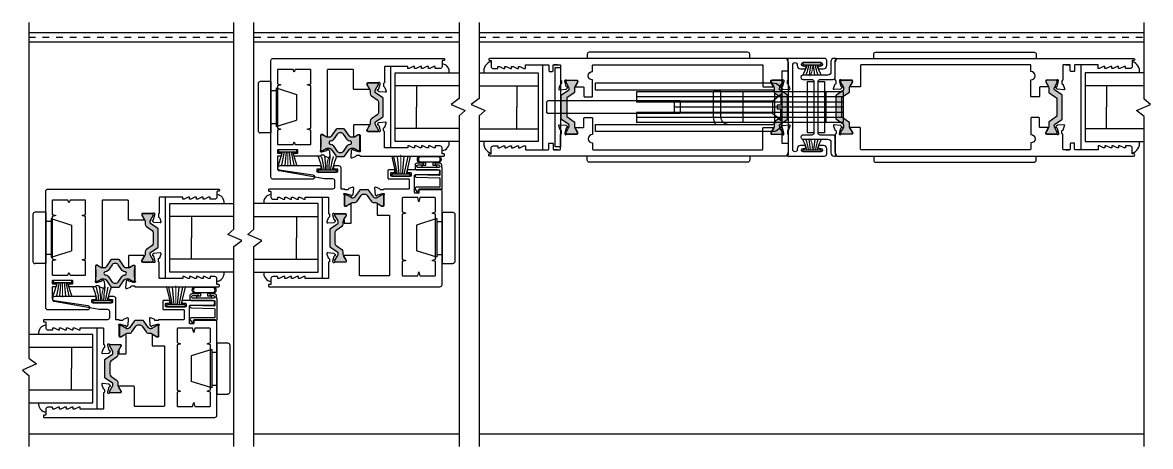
# Model space of a CAD drawing. Extents: x -81 to 107, y -69 to 26.
# Drawn here: x -4.86 to 11.63, y -5.93 to 0.26 of the extents above; entities that cross this region are included whole.
import ezdxf

# ---------------------------------------------------------------- set-up
doc = ezdxf.new("R2010")
doc.units = 0
doc.header["$LTSCALE"] = 0.25
doc.header["$MEASUREMENT"] = 0
doc.linetypes.add('HIDDEN', pattern=[0.375, 0.25, -0.125])
doc.layers.get('0').update_dxf_attribs({"linetype": 'CONTINUOUS'})
for name, color, linetype in [('DIM', 7, 'CONTINUOUS'), ('GLASS-VINYL', 7, 'CONTINUOUS'), ('Hardware', 7, 'CONTINUOUS'), ('I-STRUT', 7, 'CONTINUOUS'), ('MISC', 9, 'CONTINUOUS'), ('SASH', 5, 'CONTINUOUS'), ('SEAL', 7, 'CONTINUOUS'), ('SILL-PAN', 7, 'CONTINUOUS'), ('VENT', 5, 'CONTINUOUS')]:
    doc.layers.add(name, color=color, linetype=linetype)
doc.styles.get("Standard").update_dxf_attribs({"font": 'simplex.shx'})

# ---------------------------------------------------------------- blocks, each defined once
blk = doc.blocks.new('25064-18mmX6mm-I-STRUT')
at = {"layer": 'I-STRUT'}
h = blk.add_hatch(color=256, dxfattribs=at)
h.dxf.hatch_style = 1
h.paths.add_polyline_path([(-0.22, 0.353, 0.414214), (-0.236, 0.338, 0.469068), (-0.235, 0.326), (-0.189, 0.246), (-0.189, 0.199, 0.244698), (-0.172, 0.167), (-0.088, 0.108, -0.244698), (-0.071, 0.076), (-0.071, -0.077, -0.244698), (-0.088, -0.11), (-0.172, -0.169, 0.384668), (-0.192, -0.218, -0.227519), (-0.195, -0.258), (-0.235, -0.327, 0.131652), (-0.236, -0.331, 0.640011), (-0.22, -0.355), (-0.087, -0.355, 0.414214), (-0.071, -0.339, 0.469068), (-0.072, -0.327), (-0.118, -0.247), (-0.118, -0.217), (-0.005, -0.138, 0.244698), (0, -0.129), (0, -0.127), (0, 0.127, 0.244698), (-0.005, 0.137), (-0.118, 0.216), (-0.118, 0.246), (-0.072, 0.326, 0.131652), (-0.071, 0.33, 0.640011), (-0.087, 0.353)])
blk.add_lwpolyline([(0, -0.13), (0, -0.127), (0, 0.127, 0.244698), (-0.005, 0.137), (-0.113, 0.212, -0.244698), (-0.118, 0.222), (-0.118, 0.233, -0.131652), (-0.112, 0.257), (-0.072, 0.326, 0.131652), (-0.071, 0.33), (-0.071, 0.338, 0.414214), (-0.087, 0.353), (-0.22, 0.353, 0.414214), (-0.236, 0.338), (-0.236, 0.33, 0.131652), (-0.235, 0.326), (-0.195, 0.257, -0.131652), (-0.189, 0.233), (-0.189, 0.199, 0.244698), (-0.172, 0.167), (-0.088, 0.108, -0.244698), (-0.071, 0.076), (-0.071, -0.077, -0.244698), (-0.088, -0.11), (-0.172, -0.169, 0.244698), (-0.189, -0.201), (-0.189, -0.235, -0.131652), (-0.195, -0.258), (-0.235, -0.327, 0.131652), (-0.236, -0.331), (-0.236, -0.339, 0.414214), (-0.22, -0.355), (-0.087, -0.355, 0.414214), (-0.071, -0.339), (-0.071, -0.331, 0.131652), (-0.072, -0.327), (-0.112, -0.258, -0.131652), (-0.118, -0.235), (-0.118, -0.224, -0.244698), (-0.113, -0.214), (-0.005, -0.138, 0.244698), (0, -0.129)], format="xyb", dxfattribs=at)
blk = doc.blocks.new('25065-14.6mmX10.2mm-I-STRUT')
at = {"layer": 'I-STRUT'}
h = blk.add_hatch(color=256, dxfattribs=at)
h.dxf.hatch_style = 1
h.paths.add_polyline_path([(-0.221, 0.196, 0.242889), (-0.231, 0.201), (-0.283, 0.201), (-0.336, 0.201, 0.242889), (-0.346, 0.196), (-0.417, 0.095, -0.242889), (-0.449, 0.079), (-0.48, 0.079), (-0.538, 0.112, 0.131652), (-0.544, 0.114, 1.253406), (-0.571, 0.102), (-0.571, 0.059), (-0.571, 0.058, 0.217301), (-0.567, 0.051), (-0.567, -0.067, -0.236068), (-0.571, -0.059), (-0.571, -0.102, 0.414214), (-0.559, -0.114, 0.629762), (-0.538, -0.112), (-0.48, -0.079), (-0.449, -0.079, -0.242889), (-0.417, -0.095), (-0.346, -0.196, 0.242889), (-0.336, -0.201), (-0.283, -0.201), (-0.231, -0.201, 0.242889), (-0.221, -0.196), (-0.15, -0.095, -0.242889), (-0.118, -0.079), (-0.087, -0.079), (-0.029, -0.112, 0.131652), (-0.023, -0.114, 1.253406), (0.004, -0.102), (0.004, -0.059), (0.004, -0.058, 0.217301), (0, -0.051), (0, 0.051), (0.004, 0.102, 0.414214), (-0.008, 0.114, 0.629762), (-0.029, 0.112), (-0.087, 0.079), (-0.118, 0.079, -0.242889), (-0.15, 0.095)])
h.paths.add_polyline_path([(-0.239, 0.126), (-0.181, 0.044, 0.244669), (-0.142, 0.024, -1.006741), (-0.142, -0.023, 0.244669), (-0.181, -0.043), (-0.239, -0.126, -0.242889), (-0.278, -0.145), (-0.283, -0.145), (-0.289, -0.145, -0.242889), (-0.328, -0.126), (-0.386, -0.043, 0.244669), (-0.425, -0.023, -1.006741), (-0.425, 0.024, 0.244669), (-0.386, 0.044), (-0.328, 0.126, -0.242889), (-0.289, 0.146), (-0.283, 0.146), (-0.278, 0.146, -0.242889)], flags=16)
for points in [[(-0.571, -0.059), (-0.571, -0.102, 0.414214), (-0.559, -0.114), (-0.544, -0.114, 0.131652), (-0.538, -0.112), (-0.489, -0.084, -0.131652), (-0.47, -0.079), (-0.449, -0.079, -0.242889), (-0.417, -0.095), (-0.346, -0.196, 0.242889), (-0.336, -0.201), (-0.283, -0.201), (-0.231, -0.201, 0.242889), (-0.221, -0.196), (-0.15, -0.095, -0.242889), (-0.118, -0.079), (-0.097, -0.079, -0.131652), (-0.078, -0.084), (-0.029, -0.112, 0.131652), (-0.023, -0.114), (-0.008, -0.114, 0.414214), (0.004, -0.102), (0.004, -0.059, 0.236068), (0, -0.051), (0, 0.051, 0.236068), (0.004, 0.059), (0.004, 0.102, 0.414214), (-0.008, 0.114), (-0.023, 0.114, 0.131652), (-0.029, 0.112), (-0.078, 0.084, -0.131652), (-0.097, 0.079), (-0.118, 0.079, -0.242889), (-0.15, 0.095), (-0.221, 0.196, 0.242889), (-0.231, 0.201), (-0.283, 0.201), (-0.336, 0.201, 0.242889), (-0.346, 0.196), (-0.417, 0.095, -0.242889), (-0.449, 0.079), (-0.47, 0.079, -0.131652), (-0.489, 0.084), (-0.538, 0.112, 0.131652), (-0.544, 0.114), (-0.559, 0.114, 0.414214), (-0.571, 0.102), (-0.571, 0.059, 0.236068), (-0.567, 0.051), (-0.567, -0.051, 0.236068)], [(-0.425, -0.023, -0.244669), (-0.386, -0.043), (-0.328, -0.126, 0.242889), (-0.289, -0.145), (-0.283, -0.145), (-0.278, -0.145, 0.242889), (-0.239, -0.126), (-0.181, -0.043, -0.244669), (-0.142, -0.023, 1.006741), (-0.142, 0.024, -0.244669), (-0.181, 0.044), (-0.239, 0.126, 0.242889), (-0.278, 0.146), (-0.283, 0.146), (-0.289, 0.146, 0.242889), (-0.328, 0.126), (-0.386, 0.044, -0.244669), (-0.425, 0.024, 1.006741)]]:
    blk.add_lwpolyline(points, format="xyb", close=True, dxfattribs=at)
blk = doc.blocks.new('3727-1-THERMAL-SLIDING-INTERLOCKER')
at = {"layer": 'VENT'}
for points in [[(2.5, 0.84), (2.5, 0.764, -0.414214), (2.47, 0.734), (2.41, 0.734, -0.414214), (2.4, 0.744), (2.4, 0.764), (2.38, 0.764), (2.32, 0.734), (2.3, 0.734), (2.3, 0.764), (2.28, 0.764), (2.22, 0.734), (2.2, 0.734), (2.2, 0.764), (2.18, 0.764), (2.12, 0.734), (2.1, 0.734), (2.1, 0.764), (2.08, 0.764), (2.02, 0.734), (2, 0.734), (2, 0.764), (1.667, 0.764, 0.414214), (1.657, 0.754), (1.657, 0.524, 0.414214), (1.645, 0.512), (1.645, 0.478, 0.359508), (1.655, 0.466, -0.263725), (1.664, 0.459), (1.683, 0.404), (1.683, 0.404, -0.548619), (1.671, 0.388), (1.58, 0.396, -0.176327), (1.573, 0.4), (1.559, 0.414, -0.57735), (1.562, 0.427), (1.566, 0.428, 0.267949), (1.575, 0.436), (1.594, 0.508, 0.065543), (1.594, 0.511), (1.594, 0.52, 0.6885), (1.574, 0.528, -0.213422), (1.565, 0.524), (1.413, 0.524, 0.414214), (1.401, 0.512), (1.401, 0.504, 0.137872), (1.403, 0.498), (1.437, 0.442, -0.585524), (1.428, 0.427), (1.216, 0.427, -0.414214), (1.206, 0.437), (1.206, 0.712, 0.414214), (1.196, 0.722), (0.833, 0.722, 0.414214), (0.823, 0.712), (0.823, -0.26, -0.585524), (0.811, -0.266), (0.752, -0.23, 0.137872), (0.746, -0.229), (0.738, -0.229, 0.414214), (0.726, -0.24), (0.726, -0.452, -0.213422), (0.722, -0.461, 0.6885), (0.73, -0.481), (0.739, -0.481, 0.065543), (0.742, -0.481), (0.814, -0.462, 0.267949), (0.822, -0.453), (0.823, -0.449, -0.57735), (0.836, -0.446), (0.85, -0.46, -0.176327), (0.854, -0.467), (0.862, -0.558, -0.548619), (0.846, -0.57), (0.846, -0.57), (0.791, -0.551, -0.263725), (0.784, -0.542, 0.359508), (0.772, -0.532), (0.738, -0.532, 0.414214), (0.726, -0.544), (0.344, -0.544, -0.414214), (0.334, -0.534), (0.334, -0.514, -0.414214), (0.344, -0.504), (0.384, -0.504, 0.414214), (0.394, -0.494), (0.394, -0.461, 0.414214), (0.384, -0.451), (0.104, -0.451, 0.414214), (0.094, -0.461), (0.094, -0.494, 0.414214), (0.104, -0.504), (0.144, -0.504, -0.414214), (0.154, -0.514), (0.154, -0.534, -0.414214), (0.144, -0.544), (0.104, -0.544, 0.414214), (0.094, -0.554), (0.094, -0.715, 0.3714), (0.12, -0.745), (0.612, -0.818, -0.928445), (0.607, -0.882), (0.03, -0.882, -0.414214), (0, -0.852), (0, 0.852, -0.414214), (0.03, 0.882), (2.526, 0.882, -0.414214), (2.536, 0.872), (2.536, 0.86, -0.414214), (2.526, 0.85), (2.51, 0.85, 0.414214)], [(0.094, 0.513), (0.144, 0.497), (0.094, 0.482), (0.094, -0.135), (0.144, -0.151), (0.094, -0.166), (0.094, -0.366, 0.414214), (0.104, -0.376), (0.323, -0.376), (0.338, -0.336), (0.354, -0.376), (0.572, -0.376, 0.414214), (0.582, -0.366), (0.582, -0.167), (0.531, -0.151), (0.582, -0.136), (0.582, 0.482), (0.531, 0.497), (0.582, 0.513), (0.582, 0.712, 0.414214), (0.572, 0.722), (0.354, 0.722), (0.338, 0.682), (0.323, 0.722), (0.104, 0.722, 0.414214), (0.094, 0.712)]]:
    blk.add_lwpolyline(points, format="xyb", close=True, dxfattribs=at)
blk = doc.blocks.new('3727-2-THERMAL-SLIDING-INTERLOCKER')
at = {"layer": 'VENT'}
blk.add_lwpolyline([(1.181, -0.57), (1.235, -0.551, 0.263725), (1.243, -0.542, -0.359508), (1.254, -0.532), (1.289, -0.532, -0.414214), (1.301, -0.544), (2.525, -0.544, 0.414214), (2.535, -0.534), (2.535, -0.522, 0.414214), (2.525, -0.512), (2.509, -0.512, -0.414214), (2.499, -0.502), (2.499, -0.426, 0.414214), (2.469, -0.396), (2.399, -0.396), (2.399, -0.426), (2.379, -0.426), (2.319, -0.396), (2.299, -0.396), (2.299, -0.426), (2.279, -0.426), (2.219, -0.396), (2.199, -0.396), (2.199, -0.426), (2.179, -0.426), (2.119, -0.396), (2.099, -0.396), (2.099, -0.426), (2.079, -0.426), (2.019, -0.396), (1.999, -0.396), (1.999, -0.426), (1.666, -0.426, -0.414214), (1.656, -0.416), (1.656, -0.185, -0.414214), (1.645, -0.173), (1.645, -0.138, -0.359508), (1.654, -0.127, 0.263725), (1.663, -0.12), (1.683, -0.065), (1.683, -0.065, 0.548619), (1.671, -0.049), (1.579, -0.057, 0.176327), (1.572, -0.061), (1.558, -0.075, 0.57735), (1.561, -0.088), (1.566, -0.089, -0.267949), (1.574, -0.097), (1.593, -0.169, -0.065543), (1.594, -0.172), (1.594, -0.181, -0.6885), (1.574, -0.189, 0.213422), (1.565, -0.185), (1.412, -0.185, -0.414214), (1.401, -0.173), (1.401, -0.165, -0.137872), (1.403, -0.159), (1.436, -0.104, 0.585524), (1.427, -0.089), (1.216, -0.089, 0.414214), (1.206, -0.099), (1.206, -0.254, 0.585524), (1.222, -0.263), (1.275, -0.23, -0.137872), (1.281, -0.229), (1.289, -0.229, -0.414214), (1.301, -0.24), (1.301, -0.452, 0.213422), (1.305, -0.461, -0.6885), (1.297, -0.481), (1.288, -0.481, -0.065543), (1.285, -0.481), (1.213, -0.462, -0.267949), (1.205, -0.453), (1.204, -0.449, 0.57735), (1.191, -0.446), (1.177, -0.46, 0.176327), (1.173, -0.467), (1.165, -0.558, 0.548619), (1.181, -0.57)], format="xyb", close=True, dxfattribs=at)
blk = doc.blocks.new('A$C1D443341')
for p, q in [((0, 0.719), (0, 0.031)), ((0.188, 0.75), (0.031, 0.75)), ((0.188, 0.75), (0.188, 0)), ((0.264, 0.615), (0.188, 0.615)), ((0.264, 0.656), (0.562, 0.563)), ((0.264, 0.656), (0.264, 0.094)), ((0.562, 0.563), (0.562, 0.187)), ((0.264, 0.094), (0.562, 0.187)), ((0.188, 0), (0.031, 0)), ((0.264, 0.135), (0.188, 0.135))]:
    blk.add_line(p, q)
for centre, start, end in [((0.031, 0.719), 90, 180), ((0.031, 0.031), 180, 270)]:
    blk.add_arc(centre, 0.031, start, end)
blk = doc.blocks.new('*U135')
for p, q in [((0.03, 0.049), (0.228, 0.09)), ((0.03, 0.024), (0.228, 0.043)), ((0.03, -0.024), (0.228, -0.043)), ((0.03, -0.049), (0.228, -0.09))]:
    blk.add_line(p, q)
at = {"layer": 'SEAL'}
for p, q in [((0.228, 0.135), (0.03, 0.074)), ((0.228, -0.135), (0.03, -0.074))]:
    blk.add_line(p, q, dxfattribs=at)
blk.add_lwpolyline([(0, -0.135), (0, 0.135), (0.03, 0.135), (0.03, -0.135)], close=True, dxfattribs=at)
at = {"layer": 'SEAL', "const_width": 0.015}
blk.add_lwpolyline([(0.03, 0), (0.25, 0)], dxfattribs=at)
at = {"flags": 9}
for tag, p in [('MANUFACTURER_PART_#', (0, -0.199)), ('FLEETWOOD_PART_#', (-0.001, -0.249))]:
    blk.add_attdef(tag, p, '', height=0.0312, dxfattribs=at)
blk = doc.blocks.new('3727-SLIDING-INTERLOCK-ASSEMBLY')
for name, p in [('3727-1-THERMAL-SLIDING-INTERLOCKER', (-1.812, -0.172)), ('25064-18mmX6mm-I-STRUT', (-0.171, -0.003)), ('25065-14.6mmX10.2mm-I-STRUT', (-0.515, -0.521)), ('3727-2-THERMAL-SLIDING-INTERLOCKER', (-1.811, -0.172))]:
    blk.add_blockref(name, p)
at = {"layer": 'MISC'}
blk.add_blockref('A$C1D443341', (-2, -0.378), dxfattribs=at)
at = {"layer": 'SEAL', "xscale": -1, "rotation": 90}
blk.add_blockref('*U135', (-1.568, -0.623), dxfattribs=at)
blk = doc.blocks.new('3728-1-FIXED-INTERLOCKER')
at = {"layer": 'VENT', "linetype": 'Continuous'}
blk.add_lwpolyline([(-0.917, 0.72), (-0.971, 0.739), (-0.972, 0.739, 0.548619), (-0.987, 0.727), (-0.979, 0.636, 0.176327), (-0.976, 0.629), (-0.962, 0.615, 0.57735), (-0.949, 0.618), (-0.947, 0.622, -0.267949), (-0.939, 0.631), (-0.867, 0.65, -0.065543), (-0.864, 0.65), (-0.855, 0.65, -0.6885), (-0.848, 0.63, 0.213422), (-0.852, 0.621), (-0.852, 0.471, -0.414214), (-0.863, 0.459), (-0.872, 0.459, -0.137872), (-0.878, 0.461), (-0.933, 0.495, 0.585524), (-0.948, 0.486), (-0.948, 0.334), (-0.767, 0.334), (-0.767, -0.543, -0.414214), (-0.777, -0.553), (-1.196, -0.553, -0.414214), (-1.206, -0.543), (-1.206, -0.268, 0.414214), (-1.216, -0.258), (-1.432, -0.258, 0.585524), (-1.439, -0.27), (-1.403, -0.329, -0.137872), (-1.401, -0.335), (-1.401, -0.343, -0.414214), (-1.413, -0.355), (-1.565, -0.355, 0.213422), (-1.574, -0.359, -0.6885), (-1.594, -0.351), (-1.594, -0.342, -0.065543), (-1.594, -0.339), (-1.575, -0.267, -0.267949), (-1.566, -0.259), (-1.562, -0.258, 0.57735), (-1.559, -0.245), (-1.573, -0.231, 0.176327), (-1.58, -0.227), (-1.671, -0.219, 0.548619), (-1.683, -0.235), (-1.683, -0.235), (-1.664, -0.289, 0.263725), (-1.655, -0.297, -0.359508), (-1.645, -0.308), (-1.645, -0.343, -0.414214), (-1.657, -0.355), (-1.657, -0.585, -0.414214), (-1.667, -0.595), (-2, -0.595), (-2, -0.565), (-2.02, -0.565), (-2.08, -0.595), (-2.1, -0.595), (-2.1, -0.565), (-2.12, -0.565), (-2.18, -0.595), (-2.2, -0.595), (-2.2, -0.565), (-2.22, -0.565), (-2.28, -0.595), (-2.3, -0.595), (-2.3, -0.565), (-2.32, -0.565), (-2.38, -0.595), (-2.4, -0.595), (-2.4, -0.575, 0.414214), (-2.41, -0.565), (-2.47, -0.565, 0.414214), (-2.5, -0.595), (-2.5, -0.671, -0.414214), (-2.51, -0.681), (-2.526, -0.681, 0.414214), (-2.536, -0.691), (-2.536, -0.703, 0.414214), (-2.526, -0.713), (-0.03, -0.713, 0.414214), (0, -0.683), (0, 0.683, 0.414214), (-0.03, 0.713), (-0.328, 0.713, 0.414214), (-0.338, 0.703), (-0.338, 0.661, -0.414214), (-0.348, 0.651), (-0.39, 0.651, -0.414214), (-0.4, 0.661), (-0.4, 0.914, -0.414214), (-0.39, 0.924), (-0.066, 0.924, 1), (-0.066, 0.994), (-0.5, 0.994, 0.414214), (-0.51, 0.984), (-0.51, 0.964, 0.414214), (-0.5, 0.954), (-0.46, 0.954, -0.414214), (-0.45, 0.944), (-0.45, 0.911, -0.414214), (-0.46, 0.901), (-0.74, 0.901, -0.414214), (-0.75, 0.911), (-0.75, 0.944, -0.414214), (-0.74, 0.954), (-0.7, 0.954, 0.414214), (-0.69, 0.964), (-0.69, 0.984, 0.414214), (-0.7, 0.994), (-0.78, 0.994, 0.414214), (-0.79, 0.984), (-0.79, 0.871, 0.414214), (-0.78, 0.861), (-0.488, 0.861, -0.414214), (-0.478, 0.851), (-0.478, 0.723, -0.414214), (-0.488, 0.713), (-0.852, 0.713, -0.414214), (-0.863, 0.701), (-0.898, 0.701, -0.359508), (-0.909, 0.711, 0.263725), (-0.917, 0.72), (-0.971, 0.739), (-0.972, 0.739, 0.548619), (-0.987, 0.727), (-0.979, 0.636)], format="xyb", dxfattribs=at)
blk.add_lwpolyline([(-0.094, -0.343), (-0.144, -0.328), (-0.094, -0.312), (-0.094, 0.348), (-0.144, 0.363), (-0.094, 0.379), (-0.094, 0.578, 0.414214), (-0.104, 0.588), (-0.323, 0.588), (-0.338, 0.528), (-0.354, 0.588), (-0.572, 0.588, 0.414214), (-0.582, 0.578), (-0.582, 0.379), (-0.531, 0.363), (-0.582, 0.348), (-0.582, -0.313), (-0.531, -0.328), (-0.582, -0.344), (-0.582, -0.543, 0.414214), (-0.572, -0.553), (-0.354, -0.553), (-0.338, -0.493), (-0.323, -0.553), (-0.104, -0.553, 0.414214), (-0.094, -0.543)], format="xyb", close=True, dxfattribs=at)
blk = doc.blocks.new('3728-2-FIXED-INTERLOCKER')
at = {"layer": 'VENT', "linetype": 'Continuous'}
blk.add_lwpolyline([(-1.826, 1.001, -0.414214), (-1.816, 1.011), (-1.776, 1.011, 0.414214), (-1.766, 1.021), (-1.766, 1.041, 0.414214), (-1.776, 1.051), (-2.37, 1.051, 0.916331), (-2.376, 0.982), (-1.72, 0.866), (-1.6, 0.866, -0.414214), (-1.57, 0.836), (-1.57, 0.743, -0.414214), (-1.6, 0.713), (-2.526, 0.713, 0.414214), (-2.536, 0.703), (-2.536, 0.691, 0.414214), (-2.526, 0.681), (-2.51, 0.681, -0.414214), (-2.5, 0.671), (-2.5, 0.595, 0.414214), (-2.47, 0.565), (-2.4, 0.565), (-2.4, 0.595), (-2.38, 0.595), (-2.32, 0.565), (-2.3, 0.565), (-2.3, 0.595), (-2.28, 0.595), (-2.22, 0.565), (-2.2, 0.565), (-2.2, 0.595), (-2.18, 0.595), (-2.12, 0.565), (-2.1, 0.565), (-2.1, 0.595), (-2.08, 0.595), (-2.02, 0.565), (-2, 0.565), (-2, 0.595), (-1.667, 0.595, -0.414214), (-1.657, 0.585), (-1.657, 0.354, -0.414214), (-1.645, 0.342), (-1.645, 0.307, -0.359508), (-1.655, 0.296, 0.263725), (-1.664, 0.289), (-1.683, 0.234), (-1.683, 0.234, 0.548619), (-1.671, 0.218), (-1.58, 0.226, 0.176327), (-1.573, 0.23), (-1.559, 0.244, 0.57735), (-1.562, 0.257), (-1.566, 0.258, -0.267949), (-1.575, 0.266), (-1.594, 0.338, -0.065543), (-1.594, 0.341), (-1.594, 0.35, -0.6885), (-1.574, 0.358, 0.213422), (-1.565, 0.354), (-1.413, 0.354, -0.414214), (-1.401, 0.342), (-1.401, 0.334, -0.137872), (-1.403, 0.328), (-1.439, 0.269, 0.585524), (-1.432, 0.257), (-1.432, 0.223, 0.414214), (-1.422, 0.213), (-1.337, 0.213, 0.414214), (-1.327, 0.223), (-1.327, 0.488, 0.585524), (-1.342, 0.496), (-1.4, 0.461, -0.137872), (-1.406, 0.459), (-1.415, 0.459, -0.414214), (-1.426, 0.471), (-1.426, 0.621, 0.213422), (-1.43, 0.63, -0.6885), (-1.423, 0.65), (-1.414, 0.65, -0.065543), (-1.411, 0.65), (-1.339, 0.631, -0.267949), (-1.33, 0.622), (-1.329, 0.618, 0.57735), (-1.316, 0.615), (-1.302, 0.629, 0.176327), (-1.299, 0.636), (-1.291, 0.727, 0.548619), (-1.306, 0.739), (-1.306, 0.739), (-1.361, 0.72, 0.263725), (-1.368, 0.711, -0.359508), (-1.38, 0.701), (-1.415, 0.701, -0.414214), (-1.426, 0.713), (-1.476, 0.713), (-1.476, 0.759), (-1.476, 1.021, 0.414214), (-1.506, 1.051), (-1.576, 1.051, 0.414214), (-1.586, 1.041), (-1.586, 1.021, 0.414214), (-1.576, 1.011), (-1.536, 1.011, -0.414214), (-1.526, 1.001), (-1.526, 0.968, -0.414214), (-1.536, 0.958), (-1.816, 0.958, -0.414214), (-1.826, 0.968)], format="xyb", close=True, dxfattribs=at)
blk = doc.blocks.new('25066-14.6mmX6mm-I-STRUT')
at = {"layer": 'I-STRUT'}
h = blk.add_hatch(color=256, dxfattribs=at)
h.dxf.hatch_style = 1
h.paths.add_polyline_path([(-0.287, -0.087), (-0.287, -0.106), (-0.287, -0.201), (-0.287, -0.22, 0.414214), (-0.272, -0.236, 0.469068), (-0.26, -0.235), (-0.173, -0.185), (-0.141, -0.185, 0.244698), (-0.103, -0.165), (-0.045, -0.083, -0.244698), (-0.007, -0.063), (0, -0.063), (0.007, -0.063, -0.244698), (0.045, -0.083), (0.103, -0.165, 0.304221), (0.151, -0.186, -0.181711), (0.184, -0.191), (0.22, -0.213), (0.26, -0.235, 0.131652), (0.264, -0.236, 0.640011), (0.287, -0.22), (0.287, -0.201), (0.287, -0.106), (0.287, -0.087, 0.414214), (0.272, -0.071, 0.469068), (0.26, -0.072), (0.22, -0.095), (0.176, -0.12, -0.131652), (0.17, -0.122), (0.166, -0.122, -0.244698), (0.14, -0.109), (0.07, -0.008, 0.244698), (0.054, 0), (0, 0), (-0.054, 0, 0.244698), (-0.07, -0.008), (-0.14, -0.109, -0.244698), (-0.166, -0.122), (-0.173, -0.122), (-0.26, -0.072, 0.131652), (-0.264, -0.071, 0.640011)])
blk.add_lwpolyline([(-0.264, -0.071), (-0.272, -0.071, 0.414214), (-0.287, -0.087), (-0.287, -0.106), (-0.287, -0.201), (-0.287, -0.22, 0.414214), (-0.272, -0.236), (-0.264, -0.236, 0.131652), (-0.26, -0.235), (-0.184, -0.191, -0.131652), (-0.16, -0.185), (-0.141, -0.185, 0.244698), (-0.103, -0.165), (-0.045, -0.083, -0.244698), (-0.007, -0.063), (0, -0.063), (0.007, -0.063, -0.244698), (0.045, -0.083), (0.103, -0.165, 0.244698), (0.141, -0.185), (0.16, -0.185, -0.131652), (0.184, -0.191), (0.22, -0.213), (0.26, -0.235, 0.131652), (0.264, -0.236), (0.272, -0.236, 0.414214), (0.287, -0.22), (0.287, -0.201), (0.287, -0.106), (0.287, -0.087, 0.414214), (0.272, -0.071), (0.264, -0.071, 0.131652), (0.26, -0.072), (0.22, -0.095), (0.176, -0.12, -0.131652), (0.17, -0.122), (0.166, -0.122, -0.244698), (0.14, -0.109), (0.07, -0.008, 0.244698), (0.054, 0), (0, 0), (-0.054, 0, 0.244698), (-0.07, -0.008), (-0.14, -0.109, -0.244698), (-0.166, -0.122), (-0.17, -0.122, -0.131652), (-0.176, -0.12), (-0.26, -0.072), (-0.261, -0.071), (-0.264, -0.071, -0.131652), (-0.26, -0.072)], format="xyb", dxfattribs=at)
blk = doc.blocks.new('*U138')
for centre, radius, start, end in [((-0.393, 1.839), 1.814, 283.4872, 290.1344), ((-0.254, 1.981), 1.953, 278.3647, 284.3947), ((-0.05, 1.917), 1.895, 272.4104, 278.5292), ((-0.05, -1.917), 1.895, 81.4708, 87.5896), ((-0.254, -1.981), 1.953, 75.6053, 81.6353), ((-0.393, -1.839), 1.814, 69.8656, 76.5128)]:
    blk.add_arc(centre, radius, start, end)
at = {"layer": 'SEAL'}
blk.add_lwpolyline([(0, -0.135), (0, 0.135), (0.03, 0.135), (0.03, -0.135)], close=True, dxfattribs=at)
at = {"layer": 'SEAL', "const_width": 0.015}
blk.add_lwpolyline([(0.03, 0, 0.171612), (0.244, 0.034)], format="xyb", dxfattribs=at)
at = {"flags": 9}
for tag, p in [('MANUFACTURER_PART_#', (0, -0.199)), ('FLEETWOOD_PART_#', (-0.001, -0.249))]:
    blk.add_attdef(tag, p, '', height=0.0312, dxfattribs=at)
blk = doc.blocks.new('19117-Seal')
for p, q in [((0.29, 0.135), (0.03, 0.074)), ((0.03, 0.049), (0.29, 0.103)), ((0.03, 0.024), (0.29, 0.049)), ((0.03, -0.024), (0.29, -0.049)), ((0.03, -0.049), (0.29, -0.103)), ((0.29, -0.135), (0.03, -0.074))]:
    blk.add_line(p, q)
at = {"const_width": 0.015}
blk.add_lwpolyline([(0.03, 0), (0.312, 0)], dxfattribs=at)
at = {"layer": 'SEAL'}
blk.add_lwpolyline([(0, -0.135), (0, 0.135), (0.03, 0.135), (0.03, -0.135)], close=True, dxfattribs=at)
at = {"flags": 9}
for tag, p in [('MANUFACTURER_PART_#', (0, -0.199)), ('FLEETWOOD_PART_#', (-0.001, -0.249))]:
    blk.add_attdef(tag, p, '', height=0.0312, dxfattribs=at)
blk = doc.blocks.new('*U146')
at = {"layer": 'SASH', "color": 7}
for points in [[(1.521, 1.027), (1.521, 1.062), (1.576, 1.062), (1.576, 1.096), (1.494, 1.096, -0.830739), (1.494, 1.195), (1.758, 1.195, -0.830739), (1.758, 1.096), (1.676, 1.096), (1.676, 1.062), (1.731, 1.062), (1.731, 1.027)], [(1.758, 1.182), (1.494, 1.182, 0.768484), (1.494, 1.11), (1.758, 1.11, 0.768484)]]:
    blk.add_lwpolyline(points, format="xyb", close=True, dxfattribs=at)
at = {"layer": 'VENT', "color": 7}
blk.add_lwpolyline([(1.434, 0.889), (1.772, 0.879, -0.405608), (1.781, 0.869), (1.781, 0.749, -0.414214), (1.771, 0.739), (1.434, 0.739, 0.586161), (1.42, 0.714), (1.449, 0.667, 0.75692), (1.468, 0.672), (1.468, 0.696, -0.414214), (1.478, 0.706), (1.804, 0.706, 0.414214), (1.814, 0.716), (1.814, 1.023, 0.414214), (1.811, 1.027), (1.81, 1.027, -0.414214), (1.807, 1.03), (1.807, 1.065, 0.414214), (1.781, 1.09), (1.723, 1.09, 1.000001), (1.723, 1.065), (1.763, 1.065, -1), (1.763, 1.027), (1.462, 1.027, -1.000001), (1.462, 1.065), (1.531, 1.065, 1), (1.531, 1.09), (1.443, 1.09, 0.414214), (1.418, 1.065), (1.418, 1.02, 0.414214), (1.443, 0.994), (1.771, 0.994, -0.414214), (1.781, 0.984), (1.781, 0.923, -0.422884), (1.771, 0.912), (1.435, 0.922, 1.023375)], format="xyb", close=True, dxfattribs=at)
for name, p in [('3728-1-FIXED-INTERLOCKER', (1.812, 0)), ('3728-2-FIXED-INTERLOCKER', (1.812, 0)), ('25066-14.6mmX6mm-I-STRUT', (0.674, 0.702))]:
    blk.add_blockref(name, p)
at = {"xscale": -1}
blk.add_blockref('25064-18mmX6mm-I-STRUT', (0.175, 0), dxfattribs=at)
at = {"layer": 'MISC', "xscale": -1}
blk.add_blockref('A$C1D443341', (2, -0.375), dxfattribs=at)
at = {"layer": 'SEAL', "xscale": -1, "rotation": 270}
for name, p in [('*U138', (0.136, 0.958)), ('19117-Seal', (1.212, 0.901))]:
    blk.add_blockref(name, p, dxfattribs=at)
blk = doc.blocks.new('*U149')
for name, p in [('3727-SLIDING-INTERLOCK-ASSEMBLY', (0.562, 0.957)), ('*U146', (-0.562, -0.954))]:
    blk.add_blockref(name, p)
blk = doc.blocks.new('*U166')
for centre, radius, start, end in [((-0.303, 1.135), 1.112, 287.4409, 295.9325), ((-0.19, 1.188), 1.16, 280.9256, 288.7507), ((-0.031, 1.124), 1.102, 273.1709, 281.1969), ((-0.031, -1.124), 1.102, 78.8031, 86.8291), ((-0.19, -1.188), 1.16, 71.2493, 79.0744), ((-0.303, -1.135), 1.112, 64.0675, 72.5591)]:
    blk.add_arc(centre, radius, start, end)
at = {"layer": 'SEAL'}
blk.add_lwpolyline([(0, -0.135), (0, 0.135), (0.03, 0.135), (0.03, -0.135)], close=True, dxfattribs=at)
at = {"layer": 'SEAL', "const_width": 0.015}
blk.add_lwpolyline([(0.03, 0, 0.219791), (0.196, 0.034)], format="xyb", dxfattribs=at)
at = {"flags": 9}
for tag, p in [('MANUFACTURER_PART_#', (0, -0.199)), ('FLEETWOOD_PART_#', (-0.001, -0.249))]:
    blk.add_attdef(tag, p, '', height=0.0312, dxfattribs=at)
blk = doc.blocks.new('Yoke Strike Plate')
for points in [[(-0.094, -0.375), (-0.094, 0.375), (0, 0.375), (0, -0.375)], [(0.062, -0.375), (0.062, 0.375), (0.156, 0.375), (0.156, -0.375)]]:
    blk.add_lwpolyline(points, close=True)
blk = doc.blocks.new('3776-Archetype_Lock_Stile')
at = {"layer": 'I-STRUT'}
h = blk.add_hatch(color=256, dxfattribs=at)
h.dxf.hatch_style = 1
h.paths.add_polyline_path([(0.079, 0.131, -0.244698), (0.082, 0.137), (0.188, 0.211, 0.244698), (0.193, 0.221), (0.193, 0.276, -0.131652), (0.199, 0.299), (0.235, 0.362, 0.131652), (0.236, 0.366), (0.236, 0.378, 0.414214), (0.22, 0.394), (0.087, 0.394, 0.414837), (0.071, 0.378), (0.071, 0.366, 0.131652), (0.072, 0.362), (0.108, 0.299, -0.131652), (0.114, 0.276), (0.114, 0.262, -0.244698), (0.109, 0.252), (0.005, 0.179, 0.244698), (0, 0.17), (0, -0.17, 0.244698), (0.005, -0.179), (0.109, -0.252, -0.103471), (0.112, -0.256, -0.13774), (0.114, -0.262), (0.114, -0.276, -0.131652), (0.108, -0.299), (0.072, -0.362, 0.131652), (0.071, -0.366), (0.071, -0.378, 0.414214), (0.087, -0.394), (0.22, -0.394, 0.414817), (0.236, -0.378), (0.236, -0.366, 0.131652), (0.235, -0.362), (0.199, -0.299, -0.131652), (0.193, -0.276), (0.193, -0.221, 0.244698), (0.188, -0.211), (0.082, -0.137, -0.244698), (0.079, -0.131)])
h = blk.add_hatch(color=256, dxfattribs=at)
h.dxf.hatch_style = 1
h.paths.add_polyline_path([(3.305, 0.17, 0.244698), (3.3, 0.179), (3.196, 0.252, -0.244698), (3.191, 0.262), (3.191, 0.276, -0.131652), (3.197, 0.299), (3.233, 0.362, 0.131652), (3.234, 0.366), (3.234, 0.378, 0.414214), (3.218, 0.394), (3.085, 0.394, 0.414833), (3.069, 0.378), (3.069, 0.366, 0.143191), (3.07, 0.361), (3.07, 0.361), (3.106, 0.299, -0.131652), (3.112, 0.276), (3.112, 0.221, 0.244698), (3.117, 0.211), (3.223, 0.137, -0.244698), (3.226, 0.131), (3.226, -0.131, -0.244698), (3.223, -0.137), (3.117, -0.211, 0.244698), (3.112, -0.221), (3.112, -0.276, -0.131652), (3.106, -0.299), (3.07, -0.361), (3.07, -0.362, 0.113585), (3.069, -0.366), (3.069, -0.378, 0.414214), (3.085, -0.394), (3.218, -0.394, 0.414849), (3.234, -0.378), (3.234, -0.366, 0.131652), (3.233, -0.362), (3.197, -0.299, -0.131652), (3.191, -0.276), (3.191, -0.262, -0.13774), (3.193, -0.256, -0.103471), (3.196, -0.252), (3.3, -0.179, 0.244698), (3.305, -0.17)])
for points in [[(3.358, 0.62), (3.415, 0.62), (3.325, 0.62, 0.414214), (3.315, 0.61), (3.315, 0.394, 0.414214), (3.303, 0.382), (3.303, 0.347, 0.359508), (3.313, 0.335, -0.263725), (3.322, 0.328), (3.342, 0.272, -0.548619), (3.33, 0.256), (3.237, 0.264, -0.176327), (3.229, 0.268), (3.215, 0.282, -0.57735), (3.219, 0.295), (3.223, 0.297, 0.267949), (3.231, 0.305), (3.252, 0.381, 0.065543), (3.252, 0.384), (3.252, 0.39, 0.6885), (3.231, 0.398, -0.213422), (3.223, 0.394), (3.077, 0.394, 0.414214), (3.065, 0.382), (3.065, 0.373, 0.137872), (3.067, 0.367), (3.1, 0.308, -0.585524), (3.093, 0.296), (2.983, 0.296, 0.414214), (2.973, 0.286), (2.973, 0.16, -0.414214), (2.963, 0.15), (2.858, 0.15, -0.414214), (2.848, 0.16), (2.848, 0.398, 1), (2.848, 0.522), (2.848, 0.61, 0.414214), (2.838, 0.62), (0.368, 0.62, 0.406968), (0.358, 0.61), (0.358, 0.307, -0.414214), (0.348, 0.297), (0.213, 0.297, -0.585524), (0.206, 0.309), (0.242, 0.368, 0.137872), (0.244, 0.374), (0.244, 0.382, 0.414214), (0.232, 0.394), (0.08, 0.394, -0.213422), (0.071, 0.398, 0.6885), (0.051, 0.39), (0.051, 0.381, 0.065543), (0.051, 0.378), (0.07, 0.306, 0.267949), (0.079, 0.298), (0.083, 0.297, -0.57735), (0.087, 0.284), (0.072, 0.27, -0.176327), (0.065, 0.266), (-0.026, 0.258, -0.548619), (-0.038, 0.274), (-0.038, 0.274), (-0.018, 0.329, -0.263725), (-0.01, 0.336, 0.359508), (0, 0.348), (0, 0.382, 0.414214), (-0.012, 0.394), (-0.012, 0.682, -0.414214), (0.019, 0.713), (4.35, 0.713, -1), (4.35, 0.681), (4.33, 0.681), (4.33, 0.596, -0.414214), (4.299, 0.565), (4.23, 0.565), (4.23, 0.595), (4.21, 0.595), (4.15, 0.565), (4.13, 0.565), (4.13, 0.595), (4.11, 0.595), (4.05, 0.565), (4.03, 0.565), (4.03, 0.595), (4.01, 0.595), (3.95, 0.565), (3.93, 0.565), (3.93, 0.595), (3.91, 0.595), (3.85, 0.565), (3.83, 0.565), (3.83, 0.62), (3.497, 0.62, 0.414214), (3.487, 0.61), (3.487, 0.533, -0.414214), (3.477, 0.523), (3.435, 0.523, -0.414214), (3.425, 0.533), (3.425, 0.61, 0.414214), (3.415, 0.62)], [(3.358, -0.62), (3.415, -0.62), (3.325, -0.62, -0.414214), (3.315, -0.61), (3.315, -0.394, -0.414214), (3.303, -0.382), (3.303, -0.347, -0.359508), (3.313, -0.335, 0.263725), (3.322, -0.328), (3.342, -0.272, 0.548619), (3.33, -0.256), (3.237, -0.264, 0.176327), (3.229, -0.268), (3.215, -0.282, 0.57735), (3.219, -0.295), (3.223, -0.297, -0.267949), (3.231, -0.305), (3.252, -0.381, -0.065543), (3.252, -0.384), (3.252, -0.39, -0.6885), (3.231, -0.398, 0.213422), (3.223, -0.394), (3.077, -0.394, -0.414214), (3.065, -0.382), (3.065, -0.373, -0.137872), (3.067, -0.367), (3.1, -0.308, 0.585524), (3.093, -0.296), (2.983, -0.296, -0.414214), (2.973, -0.286), (2.973, -0.161, 0.414214), (2.963, -0.151), (2.858, -0.151, 0.414214), (2.848, -0.161), (2.848, -0.398, -1), (2.848, -0.522), (2.848, -0.61, -0.414214), (2.838, -0.62), (0.368, -0.62, -0.406968), (0.358, -0.61), (0.358, -0.307, 0.414214), (0.348, -0.297), (0.213, -0.297, 0.585524), (0.206, -0.309), (0.242, -0.368, -0.137872), (0.244, -0.374), (0.244, -0.382, -0.414214), (0.232, -0.394), (0.08, -0.394, 0.213422), (0.071, -0.398, -0.6885), (0.051, -0.39), (0.051, -0.381, -0.065543), (0.051, -0.378), (0.07, -0.306, -0.267949), (0.079, -0.298), (0.083, -0.297, 0.57735), (0.087, -0.284), (0.072, -0.27, 0.176327), (0.065, -0.266), (-0.026, -0.258, 0.548619), (-0.038, -0.274), (-0.038, -0.274), (-0.018, -0.329, 0.263725), (-0.01, -0.336, -0.359508), (0, -0.348), (0, -0.382, -0.414214), (-0.012, -0.394), (-0.012, -0.682, 0.414214), (0.019, -0.713), (4.35, -0.713, 1), (4.35, -0.681), (4.33, -0.681), (4.33, -0.596, 0.414214), (4.299, -0.565), (4.23, -0.565), (4.23, -0.595), (4.21, -0.595), (4.15, -0.565), (4.13, -0.565), (4.13, -0.595), (4.11, -0.595), (4.05, -0.565), (4.03, -0.565), (4.03, -0.595), (4.01, -0.595), (3.95, -0.565), (3.93, -0.565), (3.93, -0.595), (3.91, -0.595), (3.85, -0.565), (3.83, -0.565), (3.83, -0.62), (3.497, -0.62, -0.414214), (3.487, -0.61), (3.487, -0.533, 0.414214), (3.477, -0.523), (3.435, -0.523, 0.414214), (3.425, -0.533), (3.425, -0.61, -0.414214), (3.415, -0.62)]]:
    blk.add_lwpolyline(points, format="xyb")
for points in [[(0.079, 0.131), (0.079, -0.131, 0.244698), (0.082, -0.137), (0.188, -0.211, -0.244698), (0.193, -0.221), (0.193, -0.276, 0.131652), (0.199, -0.299), (0.235, -0.362, -0.131652), (0.236, -0.366), (0.236, -0.378, -0.414214), (0.22, -0.394), (0.087, -0.394, -0.414214), (0.071, -0.378), (0.071, -0.366, -0.131652), (0.072, -0.362), (0.108, -0.299, 0.131652), (0.114, -0.276), (0.114, -0.262, 0.13774), (0.112, -0.256, 0.103471), (0.109, -0.252), (0.005, -0.179, -0.244698), (0, -0.17), (0, 0.17, -0.244698), (0.005, 0.179), (0.109, 0.252, 0.244698), (0.114, 0.262), (0.114, 0.276, 0.131652), (0.108, 0.299), (0.072, 0.362, -0.131652), (0.071, 0.366), (0.071, 0.378, -0.414214), (0.087, 0.394), (0.22, 0.394, -0.414214), (0.236, 0.378), (0.236, 0.366, -0.131652), (0.235, 0.362), (0.199, 0.299, 0.131652), (0.193, 0.276), (0.193, 0.221, -0.244698), (0.188, 0.211), (0.082, 0.137, 0.244698)], [(3.226, 0.131), (3.226, -0.131, -0.244698), (3.223, -0.137), (3.117, -0.211, 0.244698), (3.112, -0.221), (3.112, -0.276, -0.131652), (3.106, -0.299), (3.07, -0.362, 0.131652), (3.069, -0.366), (3.069, -0.378, 0.414214), (3.085, -0.394), (3.218, -0.394, 0.414214), (3.234, -0.378), (3.234, -0.366, 0.131652), (3.233, -0.362), (3.197, -0.299, -0.131652), (3.191, -0.276), (3.191, -0.262, -0.13774), (3.193, -0.256, -0.103471), (3.196, -0.252), (3.3, -0.179, 0.244698), (3.305, -0.17), (3.305, 0.17, 0.244698), (3.3, 0.179), (3.196, 0.252, -0.244698), (3.191, 0.262), (3.191, 0.276, -0.131652), (3.197, 0.299), (3.233, 0.362, 0.131652), (3.234, 0.366), (3.234, 0.378, 0.414214), (3.218, 0.394), (3.085, 0.394, 0.414214), (3.069, 0.378), (3.069, 0.366, 0.131652), (3.07, 0.362), (3.106, 0.299, -0.131652), (3.112, 0.276), (3.112, 0.221, 0.244698), (3.117, 0.211), (3.223, 0.137, -0.244698)]]:
    blk.add_lwpolyline(points, format="xyb", close=True, dxfattribs=at)
blk = doc.blocks.new('Flush_Pull_Archetype')
at = {"layer": 'Hardware'}
for p, q in [((-2.926, 0.773), (-2.926, 0.713)), ((-0.581, 0.803), (-2.896, 0.803)), ((-0.551, 0.713), (-0.551, 0.773))]:
    blk.add_line(p, q, dxfattribs=at)
for centre, start, end in [((-2.896, 0.773), 90, 180), ((-0.581, 0.773), 0, 90)]:
    blk.add_arc(centre, 0.03, start, end, dxfattribs=at)
blk = doc.blocks.new('Flush_Pulls_Archetype')
at = {"layer": 'Hardware'}
blk.add_blockref('Flush_Pull_Archetype', (0, 0), dxfattribs=at)
at = {"layer": 'Hardware', "xscale": -1, "rotation": 180}
blk.add_blockref('Flush_Pull_Archetype', (0, 0), dxfattribs=at)
blk = doc.blocks.new('Archetype_Latch_Thermal')
at = {"layer": 'Hardware'}
for p, q in [((2.803, 0.355), (0.213, 0.355)), ((2.803, 0.25), (2.803, 0.355)), ((-0.815, 0.225), (2.204, 0.225)), ((-0.815, 0.225), (-0.815, -0.225)), ((-0.565, -0.225), (-0.565, 0.225)), ((0.096, 0.193), (0.096, 0.03)), ((0.217, 0.089), (0.096, 0.193)), ((0.183, -0.22), (0.183, 0.22)), ((0.213, 0.25), (2.803, 0.25)), ((0.647, -0.225), (0.647, 0.225)), ((1.078, 0.235), (0.973, 0.235)), ((0.973, -0.145), (0.973, 0.235)), ((1.078, -0.145), (1.078, 0.235)), ((2.204, 0.225), (2.204, 0.075)), ((-0.815, 0.15), (2.204, 0.15)), ((-0.815, 0.075), (2.204, 0.075)), ((-0.815, 0), (1.652, 0)), ((0.096, 0.03), (0.149, 0.03)), ((0.149, 0.03), (0.149, -0.03)), ((0.217, 0.089), (1.565, 0.089)), ((0.217, 0.089), (0.217, -0.089)), ((1.565, 0.093), (3.503, 0.093)), ((1.565, 0.093), (1.565, -0.093)), ((1.652, -0.075), (1.652, 0.075)), ((3.503, 0.093), (3.521, 0.075)), ((3.521, 0.075), (3.521, -0.075)), ((-0.815, -0.075), (2.204, -0.075)), ((-0.815, -0.15), (2.204, -0.15)), ((0.096, -0.192), (0.096, -0.03)), ((0.096, -0.03), (0.149, -0.03)), ((0.217, -0.089), (0.096, -0.192)), ((0.217, -0.089), (1.565, -0.089)), ((1.565, -0.093), (3.503, -0.093)), ((2.204, -0.075), (2.204, -0.225)), ((3.503, -0.093), (3.521, -0.075)), ((-0.815, -0.225), (2.204, -0.225)), ((2.803, -0.25), (0.213, -0.25)), ((2.803, -0.355), (2.803, -0.25)), ((0.213, -0.355), (2.803, -0.355))]:
    blk.add_line(p, q, dxfattribs=at)
at = {"layer": 'Hardware', "ltscale": 0.5}
for p, q in [((0.078, 0.206), (0.171, 0.125)), ((0.171, -0.125), (0.078, -0.205))]:
    blk.add_line(p, q, dxfattribs=at)
at = {"layer": 'Hardware', "ltscale": 0.3}
blk.add_line((0.217, 0), (0.852, 0), dxfattribs=at)
at = {"layer": 'Hardware'}
for points in [[(0.078, 0.531), (-0.012, 0.531), (-0.012, -0.531), (0.078, -0.531)], [(3.315, -0.58), (3.395, -0.58), (3.395, 0.58), (3.315, 0.58)]]:
    blk.add_lwpolyline(points, close=True, dxfattribs=at)
for centre, radius, start, end in [((0.213, 0.22), 0.135, 90, 180), ((0.213, 0.22), 0.03, 90, 180), ((0.868, -0.145), 0.105, 270, 360), ((0.868, -0.145), 0.21, 330, 360), ((0.213, -0.22), 0.135, 180, 270), ((0.213, -0.22), 0.03, 180, 270)]:
    blk.add_arc(centre, radius, start, end, dxfattribs=at)
blk = doc.blocks.new('Thermal_Archetype_Lock_Stile_wHardware')
for name in ['3776-Archetype_Lock_Stile', 'Archetype_Latch_Thermal']:
    blk.add_blockref(name, (0.285, 0))
at = {"xscale": -1}
blk.add_blockref('Flush_Pulls_Archetype', (0.285, 0), dxfattribs=at)
blk = doc.blocks.new('Thermal_Archetype_Meeting_Stiles_wHardware')
blk.add_lwpolyline([(-0.125, 0.651), (0.135, 0.651, -1), (0.135, 0.601), (0.115, 0.601, 1.000009), (0.115, 0.561), (0.174, 0.561, 0.414214), (0.22, 0.607), (0.22, 0.682, 0.414214), (0.189, 0.713), (-0.349, 0.713, 0.650938), (-0.36, 0.688, -0.186452), (-0.344, 0.646), (-0.344, 0), (-0.344, -0.646, -0.186452), (-0.36, -0.688, 0.650938), (-0.349, -0.713), (0.189, -0.713, 0.414214), (0.22, -0.682), (0.22, -0.607, 0.414214), (0.174, -0.561), (0.115, -0.561, 1.000009), (0.115, -0.601), (0.135, -0.601, -1), (0.135, -0.651), (-0.125, -0.651, -1), (-0.125, -0.601), (-0.105, -0.601, 1.000009), (-0.105, -0.561), (-0.164, -0.561, 0.414214), (-0.21, -0.607), (-0.21, -0.618, -1), (-0.276, -0.618), (-0.276, 0.618, -1), (-0.21, 0.618), (-0.21, 0.607, 0.414214), (-0.164, 0.561), (-0.105, 0.561, 1.000009), (-0.105, 0.601), (-0.125, 0.601, -1), (-0.125, 0.651)], format="xyb")
blk.add_lwpolyline([(-0.125, -0.468), (0.236, -0.468, -0.414214), (0.282, -0.514), (0.282, -0.667, 0.414214), (0.328, -0.713), (0.349, -0.713, 0.650938), (0.36, -0.688, -0.186452), (0.344, -0.646), (0.344, -0.437, 0.414214), (0.313, -0.406), (0.125, -0.406, -0.414214), (0.094, -0.375), (0.094, 0.375, -0.414214), (0.125, 0.406), (0.313, 0.406, 0.414214), (0.344, 0.437), (0.344, 0.646, -0.186452), (0.36, 0.688, 0.650938), (0.349, 0.713), (0.328, 0.713, 0.414214), (0.282, 0.667), (0.282, 0.514, -0.414214), (0.236, 0.468), (-0.125, 0.468, 1.000007), (-0.125, 0.406), (0.001, 0.406, -0.414214), (0.032, 0.375), (0.032, -0.375, -0.414214), (0.001, -0.406), (-0.125, -0.406, 1.000007)], format="xyb", close=True)
at = {"xscale": -1}
for name, p in [('Thermal_Archetype_Lock_Stile_wHardware', (-0.07, 0)), ('Flush_Pulls_Archetype', (0.356, 0))]:
    blk.add_blockref(name, p, dxfattribs=at)
blk.add_blockref('3776-Archetype_Lock_Stile', (0.356, 0))
at = {"layer": 'Hardware'}
blk.add_blockref('Yoke Strike Plate', (0.032, 0), dxfattribs=at)
at = {"layer": 'SEAL', "xscale": -1, "rotation": 90}
blk.add_blockref('*U166', (0.005, 0.651), dxfattribs=at)
at = {"layer": 'SEAL', "rotation": 90}
blk.add_blockref('*U166', (0.005, -0.651), dxfattribs=at)

msp = doc.modelspace()

# ---------------------------------------------------------------- linework, layer by layer
at = {"color": 7}
for p, q in [((1.527, -0.666), (0.589, -0.666)), ((0.905, -0.666), (0.905, -0.979)), ((1.817, -0.667), (2.681, -0.667)), ((2.368, -0.667), (2.368, -0.979)), ((11.541, -0.667), (10.677, -0.667)), ((10.99, -0.667), (10.99, -0.979)), ((0.905, -1.291), (0.905, -0.979)), ((2.368, -1.292), (2.368, -0.979)), ((10.99, -1.292), (10.99, -0.979)), ((1.527, -1.291), (0.589, -1.291)), ((1.817, -1.292), (2.681, -1.292)), ((11.541, -1.292), (10.677, -1.292)), ((-1.765, -2.574), (-2.703, -2.574)), ((-2.387, -2.574), (-2.387, -2.887)), ((-1.474, -2.574), (-0.536, -2.574)), ((-0.849, -2.574), (-0.849, -2.887)), ((-2.387, -3.199), (-2.387, -2.887)), ((-0.849, -3.199), (-0.849, -2.887)), ((-1.765, -3.199), (-2.703, -3.199)), ((-1.474, -3.199), (-0.536, -3.199)), ((-4.766, -4.482), (-3.828, -4.482)), ((-4.14, -4.482), (-4.14, -4.795)), ((-4.14, -5.107), (-4.14, -4.795)), ((-4.766, -5.107), (-3.828, -5.107))]:
    msp.add_line(p, q, dxfattribs=at)
for points in [[(1.527, -1.479), (0.589, -1.479), (0.589, -0.979), (0.589, -0.479), (1.527, -0.479)], [(1.817, -0.479), (2.681, -0.479), (2.681, -0.979), (2.681, -1.479), (1.817, -1.479)], [(11.541, -0.479), (10.677, -0.479), (10.677, -0.979), (10.677, -1.479), (11.541, -1.479)], [(-1.765, -3.387), (-2.703, -3.387), (-2.703, -2.887), (-2.703, -2.387), (-1.765, -2.387)], [(-1.474, -3.387), (-0.536, -3.387), (-0.536, -2.887), (-0.536, -2.387), (-1.474, -2.387)], [(-4.766, -5.295), (-3.828, -5.295), (-3.828, -4.795), (-3.828, -4.295), (-4.766, -4.295)]]:
    msp.add_lwpolyline(points, dxfattribs=at)
for centre, start, end in [((1.267, -0.46), 350.759, 85.3773), ((1.267, -1.497), 274.6227, 9.241), ((-2.025, -2.368), 350.759, 85.3773), ((-1.215, -2.368), 94.6227, 189.241), ((-2.025, -3.405), 274.6227, 9.241), ((-1.215, -3.405), 170.759, 265.3773), ((-4.506, -4.276), 94.6227, 189.241), ((-4.506, -5.313), 170.759, 265.3773)]:
    msp.add_arc(centre, 0.116, start, end)
at = {"layer": 'DIM'}
for p, q in [((-4.766, 0.114), (-1.765, 0.114)), ((-1.474, 0.114), (1.527, 0.114)), ((1.817, 0.114), (11.541, 0.114)), ((-4.766, -0.025), (-1.765, -0.025)), ((-1.474, -0.025), (1.527, -0.025)), ((1.817, -0.025), (11.541, -0.025)), ((-4.766, -5.749), (-1.765, -5.749)), ((-1.474, -5.749), (1.527, -5.749)), ((1.817, -5.749), (11.541, -5.749))]:
    msp.add_line(p, q, dxfattribs=at)
at = {"layer": 'GLASS-VINYL', "color": 7}
for p, q in [((0.527, -1.574), (0.527, -0.384)), ((2.746, -0.359), (2.746, -1.599)), ((10.612, -0.359), (10.612, -1.599)), ((-2.764, -3.482), (-2.764, -2.292)), ((-0.471, -3.482), (-0.471, -2.292)), ((-3.763, -5.39), (-3.763, -4.2))]:
    msp.add_line(p, q, dxfattribs=at)
at = {"layer": 'GLASS-VINYL'}
for points in [[(-4.766, 0.257), (-4.766, -4.644), (-4.651, -4.728), (-4.855, -4.819), (-4.766, -4.894), (-4.766, -5.932)], [(-1.765, -5.931), (-1.765, -3.011), (-1.65, -2.927), (-1.854, -2.836), (-1.765, -2.761), (-1.765, 0.257)], [(-1.474, -5.931), (-1.474, -3.011), (-1.36, -2.927), (-1.564, -2.836), (-1.474, -2.761), (-1.474, 0.257)], [(1.527, 0.257), (1.527, -0.853), (1.412, -0.938), (1.616, -1.029), (1.527, -1.103), (1.527, -5.931)], [(1.817, 0.257), (1.817, -0.853), (1.703, -0.938), (1.907, -1.029), (1.817, -1.103), (1.817, -5.931)], [(11.541, -5.931), (11.541, -1.113), (11.427, -1.029), (11.631, -0.937), (11.541, -0.863), (11.541, 0.257)]]:
    msp.add_lwpolyline(points, dxfattribs=at)
at = {"layer": 'GLASS-VINYL', "color": 7}
for centre, start, end in [((2.039, -0.455), 107.3542, 189.2403), ((11.319, -0.455), 350.7597, 72.6458), ((2.039, -1.504), 170.7597, 252.6458), ((11.319, -1.504), 287.3542, 9.2403)]:
    msp.add_arc(centre, 0.153, start, end, dxfattribs=at)
at = {"layer": 'SILL-PAN', "linetype": 'HIDDEN'}
for p, q in [((-4.766, 0.045), (-1.765, 0.045)), ((-1.474, 0.045), (1.527, 0.045)), ((1.817, 0.045), (11.541, 0.045))]:
    msp.add_line(p, q, dxfattribs=at)

# ---------------------------------------------------------------- block references
at = {"layer": 'VENT'}
for name, p in [('*U149', (0.026, -1.933)), ('Thermal_Archetype_Meeting_Stiles_wHardware', (6.679, -0.979)), ('*U149', (-3.265, -3.841))]:
    msp.add_blockref(name, p, dxfattribs=at)

doc.saveas('drawing.dxf')
